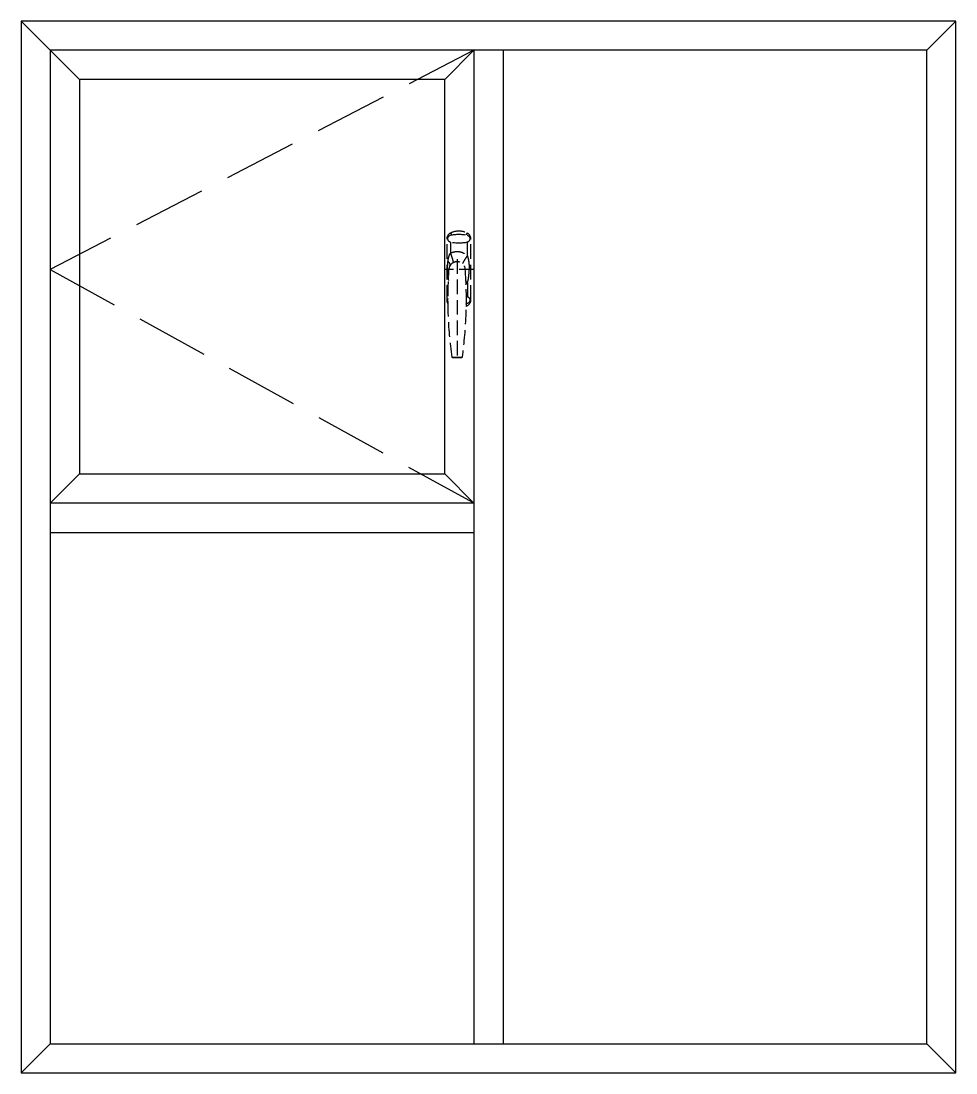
# Model space of a CAD drawing. Header units: millimetres. Extents: x 0 to 1600, y 0 to 1800.
import ezdxf

# ---------------------------------------------------------------- set-up
doc = ezdxf.new("R2010")
doc.units = ezdxf.units.MM
doc.linetypes.add('DASH', pattern=[0.35, 0.25, -0.1])
for name, color, linetype in [('@F15_Gridline_Glass', 134, 'Continuous'), ('F11_Hardware', 13, 'Continuous'), ('F25_Outline_WinDor', 144, 'Continuous')]:
    doc.layers.add(name, color=color, linetype=linetype)

# ---------------------------------------------------------------- blocks, each defined once
blk = doc.blocks.new('zs')
at = {"layer": 'F11_Hardware', "linetype": 'DASH', "ltscale": 100}
for p, q in [((-44.5, -52), (-44.5, 52)), ((-38.8, 23.2), (-38.8, 46.6)), ((-9.7, 46.6), (-9.7, 27.5)), ((-4, -52), (-4, 52)), ((-50, 0), (0, 0)), ((-21.2, 17.6), (-21.2, -151.5)), ((-21.2, 4.5), (-21.2, -6.9)), ((-38.8, -23.2), (-38.8, -46.6)), ((-12.8, -150.2), (-29.7, -150.2)), ((-28.2, -151.5), (-14.3, -151.5))]:
    blk.add_line(p, q, dxfattribs=at)
for centre, radius, start, end in [((-32.5, 52), 12, 117.2796, 180), ((-37, 52.5), 6.15, 103.4197, 256.5803), ((-24.2, -0.9), 61.1, 76.5803, 103.4197), ((-24.2, 36), 30, 62.7204, 117.2796), ((-16, 52), 12, 0, 62.7204), ((-11.5, 52.5), 6.15, 283.4197, 76.5803), ((-24.2, 105.9), 61.1, 256.5803, 283.4197), ((674.3, -51.1), 710.9, 175.7976, 188.0138), ((-21.2, 0), 13.5, 4.2024, 175.7976), ((-716.7, -51.1), 710.9, 351.9862, 4.2024), ((-32.5, -52), 12, 180, 242.7204), ((-37, -52.5), 6.15, 103.4197, 256.5803), ((-24.2, -105.9), 61.1, 101.671, 103.4197), ((-11.5, -52.5), 6.15, 335.9077, 23.8655), ((-16, -52), 12, 327.1977, 0), ((-24.2, 0.9), 61.1, 256.5803, 258.3531), ((-24.2, -36), 30, 242.7204, 245.8599), ((-28.2, -150), 1.5, 188.0138, 270), ((-14.3, -150), 1.5, 270, 351.9862)]:
    blk.add_arc(centre, radius, start, end, dxfattribs=at)
for points in [[(-38, 62.7), (-38, 62.5), (-38, 62.1), (-37.8, 61.6), (-37.5, 60.8), (-37.4, 60.4)], [(-37.4, 60.4), (-37.2, 59.9), (-36.7, 58.9)], [(-11.1, 60.4), (-11.3, 59.9), (-11.8, 58.9)], [(-10.5, 62.7), (-10.4, 62.5), (-10.5, 62.1), (-10.7, 61.6), (-11, 60.8), (-11.1, 60.4)], [(-44.5, 52), (-44.4, 52.2), (-44.1, 52.4), (-43.7, 52.6), (-43.1, 52.8)], [(-4, 52), (-4.1, 52.2), (-4.3, 52.4), (-4.8, 52.6), (-5.4, 52.8)], [(-38.8, 23.2), (-39.4, 21.4), (-39.9, 19.5), (-40.4, 17.4), (-40.8, 15.3), (-41.1, 13.1), (-41.4, 10.8), (-41.6, 8.6), (-41.8, 6.4), (-41.9, 4.2), (-42, 2.1), (-42, 0)], [(-9.7, 27.5), (-11.7, 28.6), (-13.7, 29.4), (-15.8, 30), (-18, 30.5), (-20.1, 30.7), (-22.3, 30.7), (-24.5, 30.5), (-26.7, 30.1), (-28.9, 29.5), (-31, 28.6), (-33.1, 27.6), (-35.1, 26.3), (-37, 24.8), (-38.8, 23.2)], [(-38.8, 23.2), (-36.9, 20.5), (-35.1, 18), (-33.5, 15.6), (-32.2, 13.4), (-31.1, 11.5), (-30.4, 9.9)], [(-9.7, 27.5), (-11, 24.3), (-12.1, 21.2), (-13.1, 18.3), (-13.8, 15.7), (-14.3, 13.5), (-14.5, 11.7)], [(-5.7, 13.8), (-6, 15.8), (-6.3, 17.7), (-6.6, 19.4), (-7, 21.1), (-7.5, 22.6), (-8, 24), (-8.5, 25.3), (-9.1, 26.4), (-9.7, 27.5)], [(-38.8, -23.2), (-39.4, -21.4), (-39.9, -19.5), (-40.4, -17.4), (-40.8, -15.3), (-41.1, -13.1), (-41.4, -10.8), (-41.6, -8.6), (-41.8, -6.4), (-41.9, -4.2), (-42, -2.1), (-42, 0)], [(-5.7, 13.8), (-7.3, 11.9), (-8.4, 10.1), (-9, 8.4), (-9.2, 6.8), (-8.9, 5.4)], [(-4.9, 0), (-4.9, 1.9), (-5, 4), (-5.1, 6.2), (-5.2, 8.6), (-5.4, 11.1), (-5.7, 13.8)], [(-4.9, 0), (-4.9, -1.9), (-5, -4), (-5.1, -6.2), (-5.2, -8.6), (-5.4, -11.1), (-5.7, -13.8)], [(-44.5, -52), (-44.4, -52.2), (-44.1, -52.4), (-43.7, -52.6), (-43.1, -52.8)], [(-4, -52), (-4.1, -52.2), (-4.3, -52.4), (-4.8, -52.6), (-5.4, -52.8)], [(-38, -62.7), (-38, -62.5), (-38, -62.1), (-37.8, -61.6), (-37.5, -60.8), (-37.4, -60.4)], [(-37.4, -60.4), (-37.2, -59.9), (-36.7, -58.9)]]:
    blk.add_spline(points, degree=3, dxfattribs=at)
blk.add_open_spline([(-5.7, -13.8), (-6.1, -13.3), (-6.5, -12.9), (-6.9, -12.4)], degree=3, dxfattribs=at)
for points, knots in [([(-5.7, -13.8), (-5.8, -14.5), (-5.9, -15.8), (-6.2, -17.6), (-6.5, -18.7), (-6.6, -19.2)], [0, 0, 0, 0, 1.320348, 2.58877, 3.659728, 3.659728, 3.659728, 3.659728]), ([(-38.8, -23.2), (-38.2, -22.3), (-37.2, -21), (-36.2, -19.6), (-35.9, -19.2)], [0, 0, 0, 0, 2.20078, 3.297346, 3.297346, 3.297346, 3.297346]), ([(-36.2, -25.6), (-36.5, -25.3), (-37.4, -24.6), (-38.2, -23.7), (-38.8, -23.2)], [18.819968, 18.819968, 18.819968, 18.819968, 19.570774, 21.20105, 21.20105, 21.20105, 21.20105])]:
    blk.add_open_spline(points, degree=3, knots=knots, dxfattribs=at)

msp = doc.modelspace()

# ---------------------------------------------------------------- linework, layer by layer
at = {"layer": '@F15_Gridline_Glass', "color": 7}
msp.add_line((0, 1800), (100, 1700), dxfattribs=at)
at = {"layer": '@F15_Gridline_Glass', "color": 3}
msp.add_line((1550, 1750), (1600, 1800), dxfattribs=at)
at = {"layer": '@F15_Gridline_Glass', "color": 7, "lineweight": -3}
for p, q in [((1550, 1750), (50, 1750)), ((50, 1750), (50, 50)), ((775, 1750, 0), (725, 1700, 0)), ((775, 1750, 0), (775, 50, 0)), ((825, 1750, 0), (825, 50, 0)), ((1550, 50), (1550, 1750)), ((100, 1025, 0), (50, 975, 0)), ((775, 975, 0), (725, 1025, 0)), ((775, 975, 0), (50, 975, 0)), ((50, 925), (775, 925)), ((50, 50), (1550, 50)), ((1600, 0), (1550, 50))]:
    msp.add_line(p, q, dxfattribs=at)
at = {"layer": '@F15_Gridline_Glass', "color": 3, "lineweight": -3}
msp.add_line((50, 50), (0, 0), dxfattribs=at)
at = {"layer": '@F15_Gridline_Glass', "color": 7, "lineweight": -3}
msp.add_lwpolyline([(1600, 1800), (0, 1800), (0, 0), (1600, 0)], close=True, dxfattribs=at)
at = {"layer": '@F15_Gridline_Glass', "color": 7, "linetype": 'DASH', "ltscale": 500, "elevation": 0}
msp.add_lwpolyline([(775, 1750), (50, 1375), (775, 975)], dxfattribs=at)
at = {"layer": '@F15_Gridline_Glass', "color": 7, "lineweight": -3, "elevation": 0}
msp.add_lwpolyline([(725, 1025), (725, 1700), (100, 1700), (100, 1025), (725, 1025)], close=True, dxfattribs=at)

# ---------------------------------------------------------------- block references
at = {"layer": 'F25_Outline_WinDor', "color": 3, "extrusion": (0, 0, -1), "zscale": -1}
msp.add_blockref('zs', (-725, 1375, 0), dxfattribs=at)

doc.saveas('drawing.dxf')
